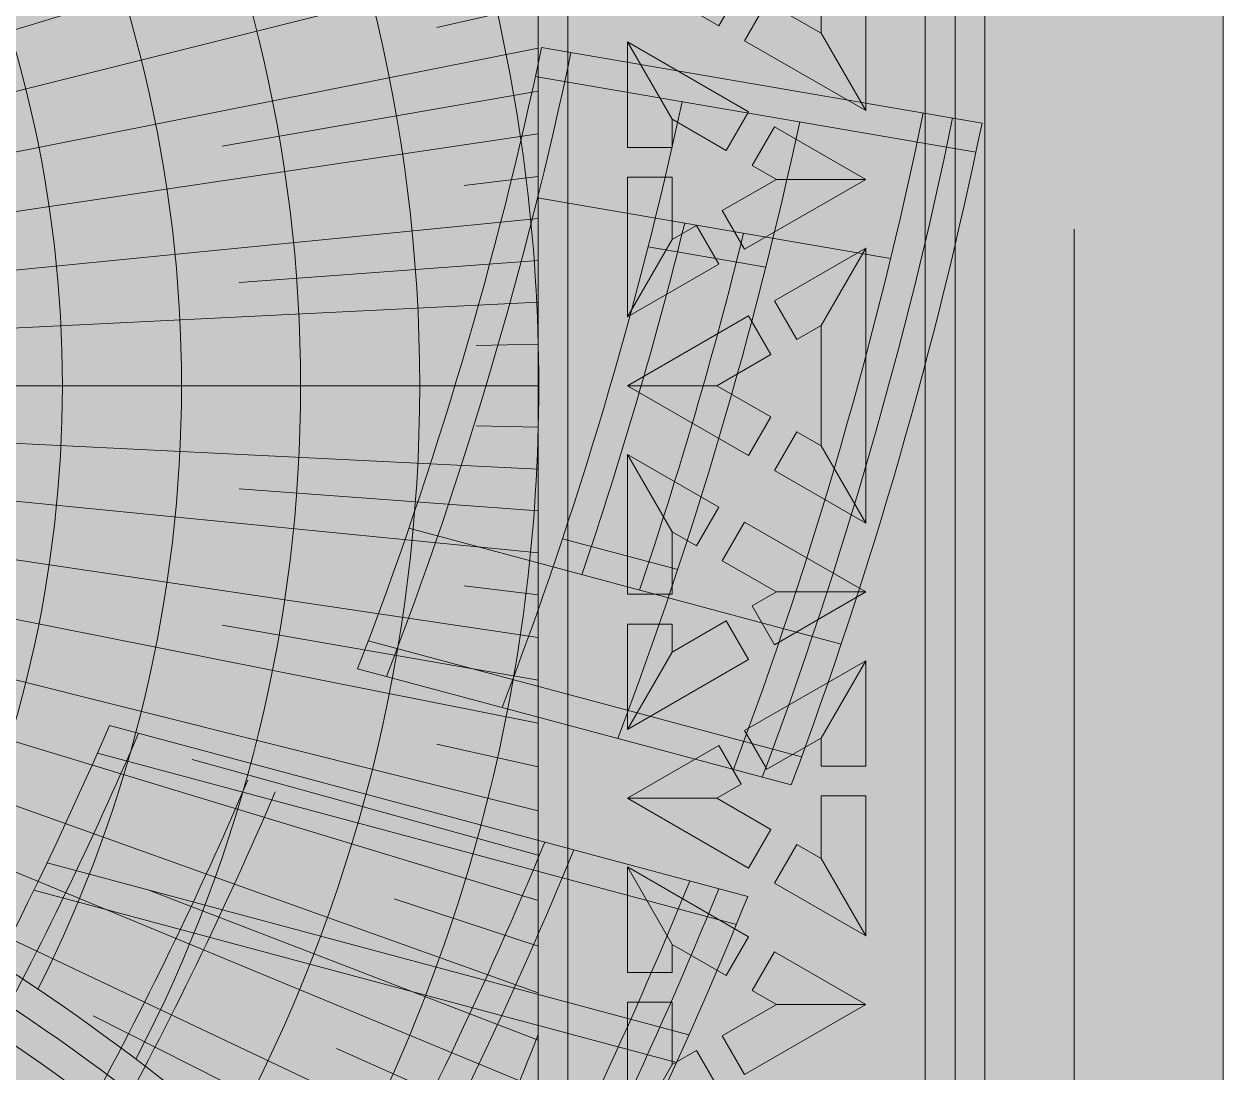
# Model space of a CAD drawing. Header units: inches. Extents: x -1.5 to 24.5, y -14.4 to 30.8.
# Drawn here: x 16.621 to 17.25, y -0.36 to 0.19 of the extents above; entities that cross this region are included whole.
import ezdxf

# ---------------------------------------------------------------- set-up
doc = ezdxf.new("R2010")
doc.units = ezdxf.units.IN
doc.header["$MEASUREMENT"] = 0
doc.layers.add('NOPLOT', color=5, linetype='Continuous', lineweight=5)

# ---------------------------------------------------------------- blocks, each defined once
blk = doc.blocks.new('Triforce_Core_Shard')
at = {"layer": 'NOPLOT'}
for p, q in [((0, 0.2992), (0, 0.3617)), ((0.03125, 0.24218), (0.03125, 0.30758)), ((0, 0.22802), (0, 0.11401)), ((0.14881, 0.10396), (0.12049, 0.08761)), ((0, 0.0715), (0.04168, 0.0715)), ((0, 0.05426), (0.0625, 0.05426)), ((0, 0.04138), (0.07167, 0.04138))]:
    blk.add_line(p, q, dxfattribs=at)
for points in [[(0.14881, 0.10396), (0.03125, 0.30758)], [(0.03125, 0.24218), (0.12049, 0.08761)], [(0, 0.22802), (0.09874, 0.05701)]]:
    blk.add_lwpolyline(points, dxfattribs=at)
for radius in [0.11401, 0.08276]:
    blk.add_arc((0, 0), radius, 30, 90, dxfattribs=at)
blk = doc.blocks.new('Triforce_Core_Third')
at = {"layer": 'NOPLOT'}
blk.add_blockref('Triforce_Core_Shard', (0, 0), dxfattribs=at)
blk = doc.blocks.new('Triforce_Core')
at = {"layer": 'NOPLOT', "xscale": -1.000000000000001, "rotation": 239.9999999999999}
blk.add_blockref('Triforce_Core_Third', (0.30589, -0.17661), dxfattribs=at)
blk = doc.blocks.new('Outline')
at = {"layer": 'NOPLOT', "color": 1}
blk.add_line((-1.25, 0), (-1.25, 2.3125), dxfattribs=at)
blk = doc.blocks.new('Ring_Segment')
at = {"layer": 'NOPLOT'}
for p, q in [((-0.93966, 0.23561), (-1.00274, 0.25251)), ((-1.00274, 0.25251), (-0.95404, 0.16816)), ((-1.03438, 0.24283), (-1.03125, 0.2421)), ((-1.03405, 0.24423), (-0.96147, 0.11852)), ((-0.99132, 0.23273), (-0.94311, 0.22141)), ((-1.03946, 0.22006), (-1.0174, 0.21539)), ((-0.97629, 0.20669), (-0.94774, 0.20064)), ((-1.04404, 0.19718), (-1.00234, 0.18931)), ((-0.96184, 0.18166), (-0.95192, 0.17978)), ((-1.04812, 0.17421), (-0.98784, 0.16419)), ((-0.95384, 0.16932), (-0.95482, 0.1695)), ((-1.05169, 0.15115), (-0.97385, 0.13996)), ((-1.05476, 0.12802), (-0.96169, 0.11673)), ((-0.96826, 0.03076), (-1.05588, 0.11838)), ((-1.04068, 0.10318), (-0.96402, 0.09558)), ((-0.98169, 0), (-1.05964, 0.07794)), ((-1.01573, 0.07823), (-0.96589, 0.07439)), ((-1.0609, 0.0583), (-1.03878, 0.05709)), ((-0.99202, 0.05452), (-0.96705, 0.05315)), ((-1.06192, 0.03499), (-1.01515, 0.03345)), ((-0.96945, 0.03195), (-0.96822, 0.03191)), ((-1.06244, 0.01167), (-0.99259, 0.0109))]:
    blk.add_line(p, q, dxfattribs=at)
for radius, start, end in [(1.125, 165, 180), (1.10938, 165, 180), (1.09375, 165, 180), (1.0625, 166.71097, 173.6028), (0.9375, 165, 180), (0.96875, 165.92417, 170.00391), (0.92187, 165, 180), (0.96875, 172.97248, 178.18034), (1.0625, 175.79311, 180)]:
    blk.add_arc((0, 0), radius, start, end, dxfattribs=at)
blk = doc.blocks.new('Ring_Smaller')
at = {"layer": 'NOPLOT', "rotation": 240}
blk.add_blockref('Ring_Segment', (0, 0), dxfattribs=at)
blk = doc.blocks.new('BigCircle_Smaller')
at = {"layer": 'NOPLOT', "true_color": 0xffffff}
h = blk.add_hatch(color=7, dxfattribs=at)
h.dxf.hatch_style = 1
edge = h.paths.add_edge_path()
edge.add_arc((0, 0), 1.125, 0, 360)
at = {"layer": 'NOPLOT'}
blk.add_blockref('Ring_Smaller', (0, 0), dxfattribs=at)
blk = doc.blocks.new('Rays')
at = {"layer": 'NOPLOT'}
for p, q in [((1.7812, 1.0676), (1.6869, 1.0111)), ((1.7812, 1.0091), (1.5727, 0.8909)), ((1.4351, 0.7671), (1.7812, 0.9521)), ((1.7812, 0.8966), (1.3142, 0.6615)), ((1.7812, 0.8425), (1.106, 0.5231)), ((1.7812, 0.7896), (1.5694, 0.6957)), ((0.3465, 0.1435), (1.7812, 0.7378)), ((1.7812, 0.6871), (1.3727, 0.5295)), ((1.7812, 0.6373), (1.0316, 0.3691)), ((1.7812, 0.5884), (1.63, 0.5385)), ((0.5007, 0.1519), (1.7812, 0.5403)), ((1.7812, 0.4929), (1.418, 0.3924)), ((1.7812, 0.4462), (1.1868, 0.2973)), ((1.7812, 0.4), (1.6749, 0.3761)), ((0.3678, 0.0732), (1.7812, 0.3543)), ((0.4614, 0.2466), (0.6436, 0.344)), ((1.7812, 0.3091), (1.4496, 0.2515)), ((0.3118, 0.2083), (0.4388, 0.2932)), ((1.7812, 0.2642), (1.0837, 0.1608)), ((1.7812, 0.2197), (1.7037, 0.2101)), ((0.5207, 0.0513), (1.7812, 0.1754)), ((1.7812, 0.1314), (1.4673, 0.1082)), ((1.7812, 0.0875), (1.222, 0.06)), ((1.7812, 0.0437), (1.7161, 0.0421)), ((0.375, 0), (1.7812, 0))]:
    blk.add_line(p, q, dxfattribs=at)
for radius, start, end in [(2.0319, 28.7624, 31.347), (1.9069, 20.9192, 30.3934), (1.7819, 0, 29.3189), (1.6569, 0, 28.3415), (1.5319, 0, 27.4788), (1.4069, 0, 26.7562), (1.2819, 0, 26.2095), (1.1569, 0, 25.8917), (1.0319, 25.5223, 25.8831), (1.0319, 19.8973, 25.1027), (0.9069, 26.0002, 26.3119), (0.9069, 20.3752, 24.6248), (0.7819, 26.6313, 27.3948), (1.0319, 14.2723, 19.4777), (0.6569, 27.5034, 29.5321), (0.7819, 21.0063, 23.9937), (0.9069, 14.7502, 18.9998), (0.6569, 21.8784, 23.1216), (0.7819, 15.3813, 18.3687), (1.0319, 8.6473, 13.8527), (0.9069, 9.1252, 13.3748), (0.6569, 16.2534, 17.4966), (0.7819, 9.7563, 12.7437), (1.0319, 3.0223, 8.2277), (0.6569, 10.6284, 11.8716), (0.9069, 3.5002, 7.7498), (0.7819, 4.1313, 7.1187), (0.6569, 5.0034, 6.2466), (1.0319, 0, 2.6027), (0.9069, 0, 2.1248), (0.7819, 0, 1.4937), (0.6569, 0, 0.6216)]:
    blk.add_arc((0, 0), radius, start, end, dxfattribs=at)
blk = doc.blocks.new('Triangle_Borer')
at = {"layer": 'NOPLOT'}
for p, q in [((0.10156, 0.03157), (0.125, 0.07217)), ((0.06145, 0.03548), (0.07317, 0.01518)), ((0.04792, 0.02767), (0.05964, 0.00737)), ((0.125, 0.01683), (0.10156, 0.01683)), ((0.04688, 0), (0, 0)), ((0.125, 0.00121), (0.10156, 0.00121)), ((0.06355, -0.03669), (0.07527, -0.01639)), ((0.07708, -0.0445), (0.0888, -0.0242)), ((0.10156, -0.03157), (0.125, -0.07217))]:
    blk.add_line(p, q, dxfattribs=at)
for points in [[(0.06145, 0.03548), (0.125, 0.07217), (0.125, 0.01683)], [(0.07317, 0.01518), (0.10156, 0.03157), (0.10156, 0.01683)], [(0, 0), (0.04792, 0.02767)], [(0.04688, 0), (0.05964, 0.00737)], [(0.06355, -0.03669), (0, 0)], [(0.07527, -0.01639), (0.04688, 0)], [(0.125, 0.00121), (0.125, -0.07217), (0.07708, -0.0445)], [(0.10156, 0.00121), (0.10156, -0.03157), (0.0888, -0.0242)]]:
    blk.add_lwpolyline(points, dxfattribs=at)
blk = doc.blocks.new('Trimming')
at = {"layer": 'NOPLOT'}
for p, q in [((-1.125, 2.14062), (-1.125, 0)), ((-1.10938, 2.14062), (-1.10938, 0)), ((-1.09375, 2.14062), (-1.09375, 0)), ((-0.90625, 2.14062), (-0.90625, 0)), ((-0.89062, 2.14062), (-0.89062, 0)), ((-1.03906, 0.03157), (-1.0625, 0.07217)), ((-1.01458, 0.0445), (-1.0263, 0.0242)), ((-1.00105, 0.03669), (-1.01277, 0.01639)), ((-0.98437, 0), (-0.9375, 0))]:
    blk.add_line(p, q, dxfattribs=at)
for points in [[(-1.0625, 0), (-1.0625, 0.07217), (-1.01458, 0.0445)], [(-1.03906, 0), (-1.03906, 0.03157), (-1.0263, 0.0242)], [(-1.00105, 0.03669), (-0.9375, 0)], [(-1.01277, 0.01639), (-0.98437, 0)]]:
    blk.add_lwpolyline(points, dxfattribs=at)
at = {"layer": 'NOPLOT', "xscale": -1, "rotation": 180}
blk.add_blockref('Triangle_Borer', (-1.0625, 0.32476), dxfattribs=at)
at = {"layer": 'NOPLOT', "rotation": 180}
blk.add_blockref('Triangle_Borer', (-0.9375, 0.21651), dxfattribs=at)
at = {"layer": 'NOPLOT'}
blk.add_blockref('Triangle_Borer', (-1.0625, 0.10825), dxfattribs=at)
blk = doc.blocks.new('Edges')
at = {"layer": 'NOPLOT', "xscale": -1}
blk.add_blockref('Trimming', (0, 0), dxfattribs=at)
at = {"layer": 'NOPLOT', "rotation": 180}
blk.add_blockref('Trimming', (0, 0), dxfattribs=at)
blk = doc.blocks.new('Shield_Small_half')
at = {"layer": 'NOPLOT'}
for p, q in [((-0.77337, -1.2811), (-0.98664, -1.33825)), ((-0.84917, -1.28621), (-0.90602, -1.30144)), ((-0.75336, -1.33657), (-0.96711, -1.39384)), ((-0.74809, -1.35036), (-0.96199, -1.40767)), ((-0.62565, -1.37837), (-0.94055, -1.46275)), ((-0.61973, -1.39199), (-0.93495, -1.47646)), ((-0.59491, -1.44616), (-0.91157, -1.53101)), ((-0.58841, -1.45963), (-0.90548, -1.54459))]:
    blk.add_line(p, q, dxfattribs=at)
for points in [[(-1.05612, -1.08116), (-0.83885, -1.04384)], [(-1.0531, -1.09554), (-0.83577, -1.05821)], [(-1.01104, -1.14793), (-0.8369, -1.11801)], [(-0.94946, -1.15225), (-0.89138, -1.14228)]]:
    blk.add_lwpolyline(points, dxfattribs=at)
for radius, start, end in [(1.9975, 191.85438, 201.07237), (1.98281, 191.86999, 201.11752), (2.17375, 191.68348, 200.57839), (2.05625, 192.20373, 200.89825), (2.20312, 191.65766, 200.50378), (2.18844, 191.67048, 200.54083), (2.115, 192.13546, 200.73385), (2.10031, 193.75741, 198.76367), (2.07094, 193.81439, 198.81714), (1.89469, 203.19442, 213.66113), (1.88, 203.25889, 213.66113), (1.95344, 203.19442, 214.00647), (1.96812, 203.19442, 214.08952), (2.10031, 202.38745, 214.78382), (2.115, 202.33586, 214.85552), (2.18844, 202.08841, 215.19936), (2.17375, 202.13655, 215.13248), (2.20312, 202.04091, 215.26534)]:
    blk.add_arc((1.10156, -0.63599), radius, start, end, dxfattribs=at)
blk = doc.blocks.new('Shield_Small_Full')
at = {"layer": 'NOPLOT', "xscale": -1.063829787234037, "yscale": 1.063829787234037, "zscale": 1.063829787234037}
blk.add_blockref('Shield_Small_half', (0, -1.60531), dxfattribs=at)

msp = doc.modelspace()

# ---------------------------------------------------------------- hatches: boundary and pattern name
at = {"layer": 'NOPLOT', "true_color": 0xffffff}
h = msp.add_hatch(color=7, dxfattribs=at)
h.dxf.hatch_style = 1
h.paths.add_polyline_path([(14.75, 2.5), (17.25, 2.5), (17.25, -2.5), (14.75, -2.5)])

# ---------------------------------------------------------------- linework, layer by layer
at = {"layer": 'NOPLOT'}
msp.add_line((17.17188, -1.28971), (17.17188, 0.08211), dxfattribs=at)

# ---------------------------------------------------------------- block references
at = {"color": 1, "xscale": -1}
msp.add_blockref('Outline', (16, 0), dxfattribs=at)
at = {"color": 1, "rotation": 180}
msp.add_blockref('Outline', (16, 0), dxfattribs=at)
at = {"layer": 'NOPLOT', "rotation": 180}
msp.add_blockref('BigCircle_Smaller', (16, 1.25), dxfattribs=at)
at = {"layer": 'NOPLOT'}
for name, p in [('Edges', (16, 0)), ('Shield_Small_Full', (16, 2.89332)), ('BigCircle_Smaller', (16, -1.25))]:
    msp.add_blockref(name, p, dxfattribs=at)
for name, xscale, yscale, zscale in [('Triforce_Core', 0.9061309177151708, 0.9061309177151708, 0.9061309177151708), ('Rays', 0.5, 0.5, 0.5)]:
    msp.add_blockref(name, (16, 0), dxfattribs=dict(at, xscale=xscale, yscale=yscale, zscale=zscale))
at = {"layer": 'NOPLOT', "xscale": -0.5, "yscale": 0.5, "zscale": 0.5, "rotation": 180}
msp.add_blockref('Rays', (16, 0), dxfattribs=at)

doc.saveas('drawing.dxf')
